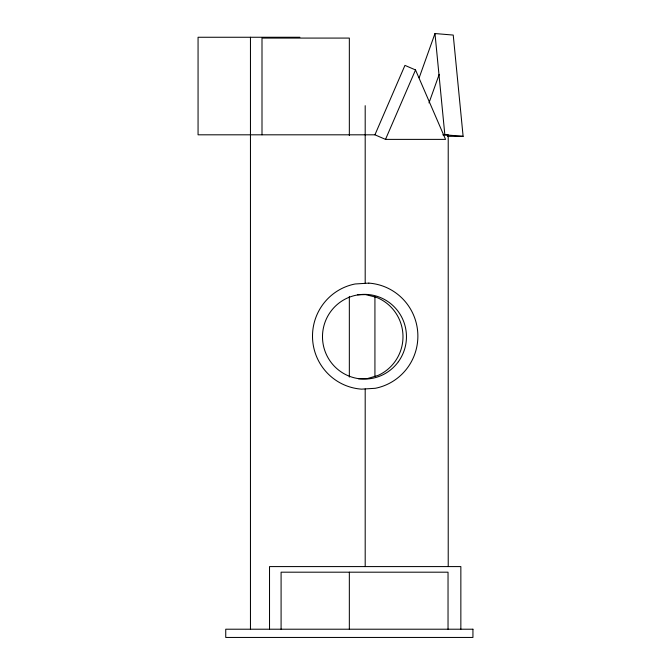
<?xml version="1.0" encoding="UTF-8"?>
<svg xmlns="http://www.w3.org/2000/svg" width="671" height="671" viewBox="0 0 671 671"><rect width="100%" height="100%" fill="white"/><g stroke="black" fill="none" stroke-linecap="round" stroke-linejoin="round"><path stroke-width="1.01" d="M419.165 77.794L434.976 33.55L453.235 35.068L463.116 136.33L447.414 136.33M428.995 102.906L439.186 74.397M374.93 134.812L404.949 65.381L415.525 69.952L445.552 139.383L385.506 139.383L374.93 134.812L198.062 134.812L198.062 37.257L299.903 37.257M385.506 139.383L415.525 69.952M357.584 294.795L365.552 294.611L376.196 297.236A42.357 41.988 -90 0 1 377.949 375.475L367.431 378.57L358.465 378.78M442.759 134.812L448.22 134.812L448.22 566.366M463.116 136.33L444.848 134.812L434.976 33.55M460.851 629.213L460.851 566.584L269.524 566.584L269.524 629.213M448.035 629.213L448.035 572.187L281.09 572.187L281.09 629.213M374.93 296.918L374.93 376.364M365.192 105.683L365.192 283.355M365.192 388.92L365.192 566.584M349.339 135.55L349.339 38.079L262 38.079L262 134.812M349.339 296.406L349.339 377.068M349.339 572.187L349.339 629.213M250.459 37.257L250.459 629.213M368.832 283.12L355.102 283.984A53.143 52.682 -90 0 0 312.602 339.417A53.143 52.682 -90 0 0 361.552 389.146L375.274 388.291A53.143 52.682 -90 0 0 417.773 332.858A53.143 52.682 -90 0 0 368.832 283.12M472.938 629.213L225.741 629.213L225.741 637.45L472.938 637.45L472.938 629.213M398.356 361.736A42.357 41.988 -90 0 0 369.016 294.611A42.357 41.988 -90 0 0 326.056 353.802A42.357 41.988 -90 0 0 398.356 361.736"/></g></svg>
